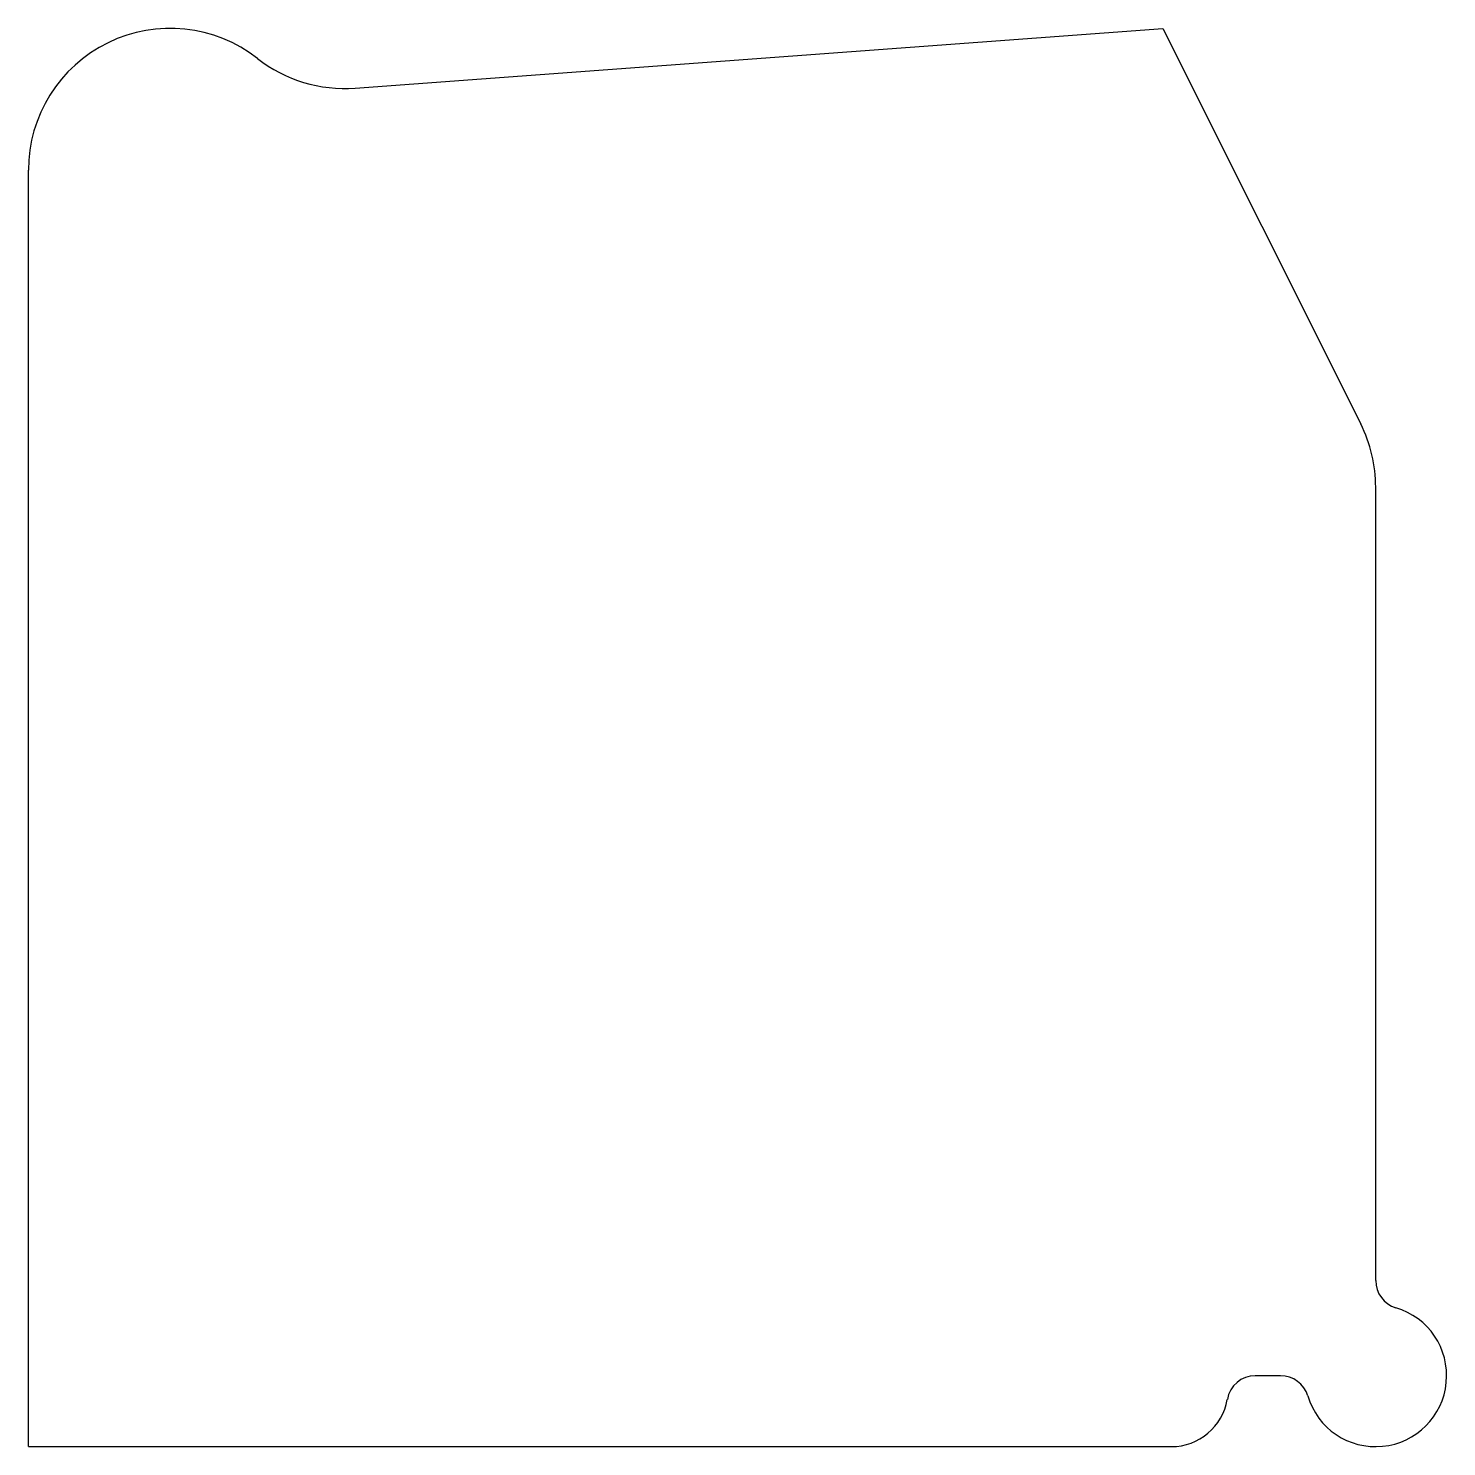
# Model space of a CAD drawing. Header units: millimetres. Extents: x -50 to 50, y -50 to 50.
import ezdxf

# ---------------------------------------------------------------- set-up
doc = ezdxf.new("R2010")
doc.units = ezdxf.units.MM

msp = doc.modelspace()

# ---------------------------------------------------------------- linework, layer by layer
at = {"color": 0, "linetype": 'CONTINUOUS'}
for p, q in [((-26.95, 45.79), (30, 50)), ((30, 50), (43.94, 22.11)), ((-50, -50), (-50, 40)), ((45, -38.29), (45, 17.64)), ((38.29, -45), (36.51, -45)), ((-50, -50), (30.59, -50))]:
    msp.add_line(p, q, dxfattribs=at)
for centre, radius, start, end in [((-40, 40), 10, 52.0113, 180), ((-27.69, 55.76), 10, -127.9887, -85.7722), ((35, 17.64), 10, 0, 26.5651), ((47, -38.29), 2, 180, -106.6015), ((45, -45), 5, -163.3985, 73.3985), ((36.51, -47), 2, 90, 170.4059), ((38.29, -47), 2, 16.6015, 90), ((30.59, -46), 4, -90, -9.5941)]:
    msp.add_arc(centre, radius, start, end, dxfattribs=at)

doc.saveas('drawing.dxf')
